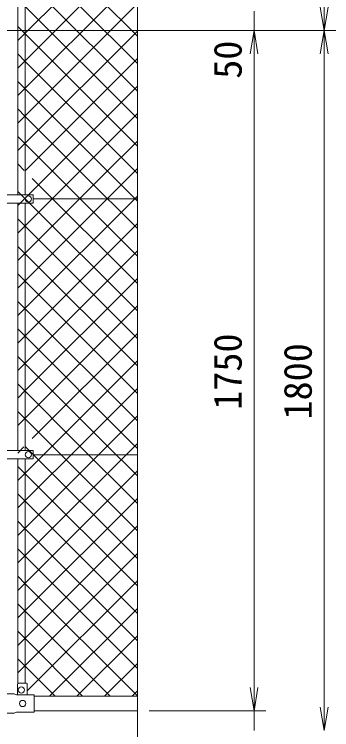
# Model space of a CAD drawing. Units: millimetres, scale not verified. Extents: x -6300 to 6300, y -4455 to 4455.
# Drawn here: x 3194 to 4010, y -639 to 1201 of the extents above; entities that cross this region are included whole.
import ezdxf
from ezdxf.enums import TextEntityAlignment as Align

# ---------------------------------------------------------------- set-up
doc = ezdxf.new("R2010")
doc.units = ezdxf.units.MM
doc.header["$LTSCALE"] = 30
for name, color, linetype, lineweight in [('0-2_D-STR1', 1, 'Continuous', 18), ('0-3_D-STR3', 3, 'Continuous', 13), ('0-7_D-STR-DIM', 7, 'Continuous', 9), ('0-8_0', 7, 'Continuous', 9), ('0-9_D-STR2', 7, 'Continuous', 9)]:
    doc.layers.add(name, color=color, linetype=linetype, lineweight=lineweight)
doc.styles.add('ＭＳ ゴシック', font='')
doc.styles.get('ＭＳ ゴシック').set_extended_font_data('MS Gothic')

# ---------------------------------------------------------------- blocks, each defined once
blk = doc.blocks.new('_Open')
at = {"layer": '0-8_0'}
blk.add_line((-30, 5), (0, 0), dxfattribs=at)
blk.add_lwpolyline([(-30, -5), (0, 0), (-30, 0)], dxfattribs=at)

msp = doc.modelspace()

# ---------------------------------------------------------------- linework, layer by layer
at = {"layer": '0-2_D-STR1'}
for p, q in [((3245.26, -552.42), (3510.26, -552.42)), ((3245.26, -590.42), (3510.26, -590.42))]:
    msp.add_line(p, q, dxfattribs=at)
at = {"layer": '0-3_D-STR3'}
for p, q in [((3202.76, 1374.28), (3202.76, 737.08)), ((3221.76, 1374.28), (3221.76, 737.08)), ((3127.46, 737.08), (3242.26, 737.08)), ((3242.26, 737.08), (3242.26, 716.08)), ((3510.26, 726.58), (3242.26, 726.58)), ((3127.46, 716.08), (3242.26, 716.08)), ((3202.76, 716.08), (3202.76, 79.08)), ((3221.76, 716.08), (3221.76, 79.08)), ((3127.46, 79.08), (3242.26, 79.08)), ((3242.26, 79.08), (3242.26, 58.08)), ((3127.46, 58.08), (3242.26, 58.08)), ((3202.76, -520), (3202.76, 58.08)), ((3221.76, -519.32), (3221.76, 58.08)), ((3510.26, 68.58), (3242.26, 68.58)), ((3202.26, -521.32), (3202.26, -549.32)), ((3204.26, -519.32), (3225.26, -519.32)), ((3227.26, -521.32), (3227.26, -549.32)), ((3124.16, -546.32), (3194.06, -546.32)), ((3200.06, -549.32), (3194.06, -546.32)), ((3200.06, -549.32), (3245.26, -549.32)), ((3245.26, -593.32), (3245.26, -549.32)), ((3124.16, -596.32), (3194.06, -596.32)), ((3200.06, -593.32), (3194.06, -596.32)), ((3200.06, -593.32), (3245.26, -593.32))]:
    msp.add_line(p, q, dxfattribs=at)
for centre in [(3230.26, 726.58), (3230.26, 68.58), (3212.26, -536.32), (3215.26, -571.32)]:
    msp.add_circle(centre, 8, dxfattribs=at)
for centre, start, end in [((3204.26, -521.32), 90, 180), ((3225.26, -521.32), 0, 90)]:
    msp.add_arc(centre, 2, start, end, dxfattribs=at)
at = {"layer": '0-7_D-STR-DIM'}
for p, q in [((3510.26, -733.42), (3510.26, 1358.93)), ((3810.26, 1209.58), (3810.26, 1159.58)), ((3034.86, 1159.58), (3840.26, 1159.58)), ((3034.86, 1159.58), (4020.26, 1159.58)), ((3034.86, 1159.58), (4020.26, 1159.58)), ((3034.86, 1159.58), (3840.26, 1159.58)), ((3810.26, -530.42), (3810.26, 1099.58)), ((3810.26, 1099.58), (3810.26, 1039.58)), ((3990.26, 1099.58), (3990.26, -580.42)), ((3810.26, -530.42), (3810.26, -470.42)), ((3540.26, -590.42), (3840.26, -590.42)), ((3540.26, -590.42), (3840.26, -590.42)), ((3810.26, -640.42), (3810.26, -590.42))]:
    msp.add_line(p, q, dxfattribs=at)
at = {"layer": '0-9_D-STR2'}
for p, q in [((3221.76, 1152.69), (3453.65, 1384.58)), ((3510.26, 1145.48), (3271.15, 1384.58)), ((3221.76, 1011.27), (3510.26, 1299.77)), ((3510.26, 1004.06), (3221.76, 1292.56)), ((3221.76, 940.56), (3510.26, 1229.06)), ((3510.26, 933.35), (3221.76, 1221.85)), ((3221.76, 1151.13), (3202.76, 1170.13)), ((3202.76, 1133.69), (3221.76, 1152.69)), ((3221.76, 869.85), (3510.26, 1158.35)), ((3510.26, 862.63), (3221.76, 1151.13)), ((3221.76, 1080.42), (3202.76, 1099.42)), ((3222.7, 800.08), (3510.26, 1087.63)), ((3510.26, 791.92), (3221.76, 1080.42)), ((3221.76, 1009.71), (3202.76, 1028.71)), ((3282.92, 789.58), (3510.26, 1016.92)), ((3202.76, 992.27), (3221.76, 1011.27)), ((3441.89, 789.58), (3221.76, 1009.71)), ((3221.76, 939), (3202.76, 958)), ((3202.76, 921.56), (3221.76, 940.56)), ((3371.18, 789.58), (3221.76, 939)), ((3353.63, 789.58), (3510.26, 946.21)), ((3221.76, 868.29), (3202.76, 887.29)), ((3202.76, 850.85), (3221.76, 869.85)), ((3300.47, 789.58), (3221.76, 868.29)), ((3424.34, 789.58), (3510.26, 875.5)), ((3219.26, 800.08), (3202.76, 816.58)), ((3495.05, 789.58), (3510.26, 804.79)), ((3221.76, 728.42), (3282.92, 789.58)), ((3221.76, 657.71), (3353.63, 789.58)), ((3221.76, 587), (3424.34, 789.58)), ((3221.76, 516.29), (3495.05, 789.58)), ((3510.26, 509.08), (3240.26, 779.08)), ((3510.26, 579.79), (3300.47, 789.58)), ((3510.26, 650.5), (3371.18, 789.58)), ((3510.26, 721.21), (3441.89, 789.58)), ((3221.76, 726.87), (3202.76, 745.87)), ((3202.76, 709.42), (3221.76, 728.42)), ((3221.76, 445.58), (3510.26, 734.08)), ((3510.26, 438.37), (3221.76, 726.87)), ((3221.76, 656.16), (3202.76, 675.16)), ((3221.76, 374.87), (3510.26, 663.37)), ((3202.76, 638.71), (3221.76, 657.71)), ((3510.26, 367.66), (3221.76, 656.16)), ((3221.76, 585.45), (3202.76, 604.45)), ((3221.76, 304.16), (3510.26, 592.66)), ((3202.76, 568), (3221.76, 587)), ((3510.26, 296.95), (3221.76, 585.45)), ((3221.76, 514.74), (3202.76, 533.74)), ((3202.76, 497.29), (3221.76, 516.29)), ((3221.76, 233.45), (3510.26, 521.95)), ((3510.26, 226.24), (3221.76, 514.74)), ((3221.76, 444.03), (3202.76, 463.03)), ((3202.76, 426.58), (3221.76, 445.58)), ((3221.76, 162.74), (3510.26, 451.24)), ((3510.26, 155.53), (3221.76, 444.03)), ((3221.76, 373.32), (3202.76, 392.32)), ((3202.76, 355.87), (3221.76, 374.87)), ((3495.49, 99.58), (3221.76, 373.32)), ((3239.81, 110.08), (3510.26, 380.53)), ((3221.76, 302.61), (3202.76, 321.61)), ((3202.76, 285.16), (3221.76, 304.16)), ((3424.78, 99.58), (3221.76, 302.61)), ((3300.02, 99.58), (3510.26, 309.82)), ((3221.76, 231.9), (3202.76, 250.9)), ((3202.76, 214.45), (3221.76, 233.45)), ((3354.07, 99.58), (3221.76, 231.9)), ((3370.73, 99.58), (3510.26, 239.11)), ((3221.76, 161.19), (3202.76, 180.19)), ((3441.44, 99.58), (3510.26, 168.4)), ((3202.76, 143.74), (3221.76, 162.74)), ((3283.36, 99.58), (3221.76, 161.19)), ((3221.76, 21.32), (3300.02, 99.58)), ((3221.76, -49.39), (3370.73, 99.58)), ((3221.76, -120.1), (3441.44, 99.58)), ((3221.76, -190.82), (3510.26, 97.68)), ((3510.26, -127.31), (3283.36, 99.58)), ((3510.26, -56.6), (3354.07, 99.58)), ((3510.26, 14.11), (3424.78, 99.58)), ((3510.26, 84.82), (3495.49, 99.58)), ((3202.76, 73.03), (3218.81, 89.08)), ((3510.26, -198.03), (3223.15, 89.08)), ((3221.76, 19.76), (3202.76, 38.76)), ((3202.76, 2.32), (3221.76, 21.32)), ((3221.76, -261.53), (3510.26, 26.97)), ((3510.26, -268.74), (3221.76, 19.76)), ((3221.76, -50.95), (3202.76, -31.95)), ((3202.76, -68.39), (3221.76, -49.39)), ((3221.76, -332.24), (3510.26, -43.74)), ((3510.26, -339.45), (3221.76, -50.95)), ((3221.76, -121.66), (3202.76, -102.66)), ((3202.76, -139.1), (3221.76, -120.1)), ((3221.76, -402.95), (3510.26, -114.45)), ((3510.26, -410.16), (3221.76, -121.66)), ((3221.76, -192.37), (3202.76, -173.37)), ((3202.76, -209.82), (3221.76, -190.82)), ((3221.76, -473.66), (3510.26, -185.16)), ((3510.26, -480.87), (3221.76, -192.37)), ((3221.76, -263.08), (3202.76, -244.08)), ((3227.26, -538.87), (3510.26, -255.87)), ((3202.76, -280.53), (3221.76, -261.53)), ((3510.26, -551.58), (3221.76, -263.08)), ((3221.76, -333.79), (3202.76, -314.79)), ((3284.42, -552.42), (3510.26, -326.58)), ((3202.76, -351.24), (3221.76, -332.24)), ((3440.39, -552.42), (3221.76, -333.79)), ((3221.76, -404.5), (3202.76, -385.5)), ((3202.76, -421.95), (3221.76, -402.95)), ((3369.68, -552.42), (3221.76, -404.5)), ((3355.13, -552.42), (3510.26, -397.29)), ((3221.76, -475.21), (3202.76, -456.21)), ((3202.76, -492.66), (3221.76, -473.66)), ((3298.97, -552.42), (3221.76, -475.21)), ((3425.84, -552.42), (3510.26, -468)), ((3496.55, -552.42), (3510.26, -538.71))]:
    msp.add_line(p, q, dxfattribs=at)
for points in [[(3202.76, 1062.98), (3221.76, 1081.98), (3501.79, 1362.01)], [(3510.26, 1074.77), (3221.76, 1363.27), (3210.74, 1374.28)]]:
    msp.add_lwpolyline(points, dxfattribs=at)

# ---------------------------------------------------------------- block references
at = {"layer": '0-7_D-STR-DIM', "xscale": 2, "yscale": 2}
for p, rotation in [((3990.26, 1159.58), 270), ((3810.26, 1159.58), 90), ((3810.26, 1159.58), 90), ((3990.26, 1159.58), 90), ((3810.26, -590.42), 270), ((3810.26, -590.42), 270), ((3990.26, -640.42), 270)]:
    msp.add_blockref('_Open', p, dxfattribs=dict(at, rotation=rotation))

# ---------------------------------------------------------------- texts
at = {"layer": '0-7_D-STR-DIM', "style": 'ＭＳ ゴシック'}
for s, p in [('50', (3800.14, 1035.64)), ('1750', (3800.14, 184.23)), ('1800', (3980.14, 159.23))]:
    msp.add_text(s, height=72.14, rotation=90, dxfattribs=at).set_placement(p, align=Align.BOTTOM_LEFT)

doc.saveas('drawing.dxf')
